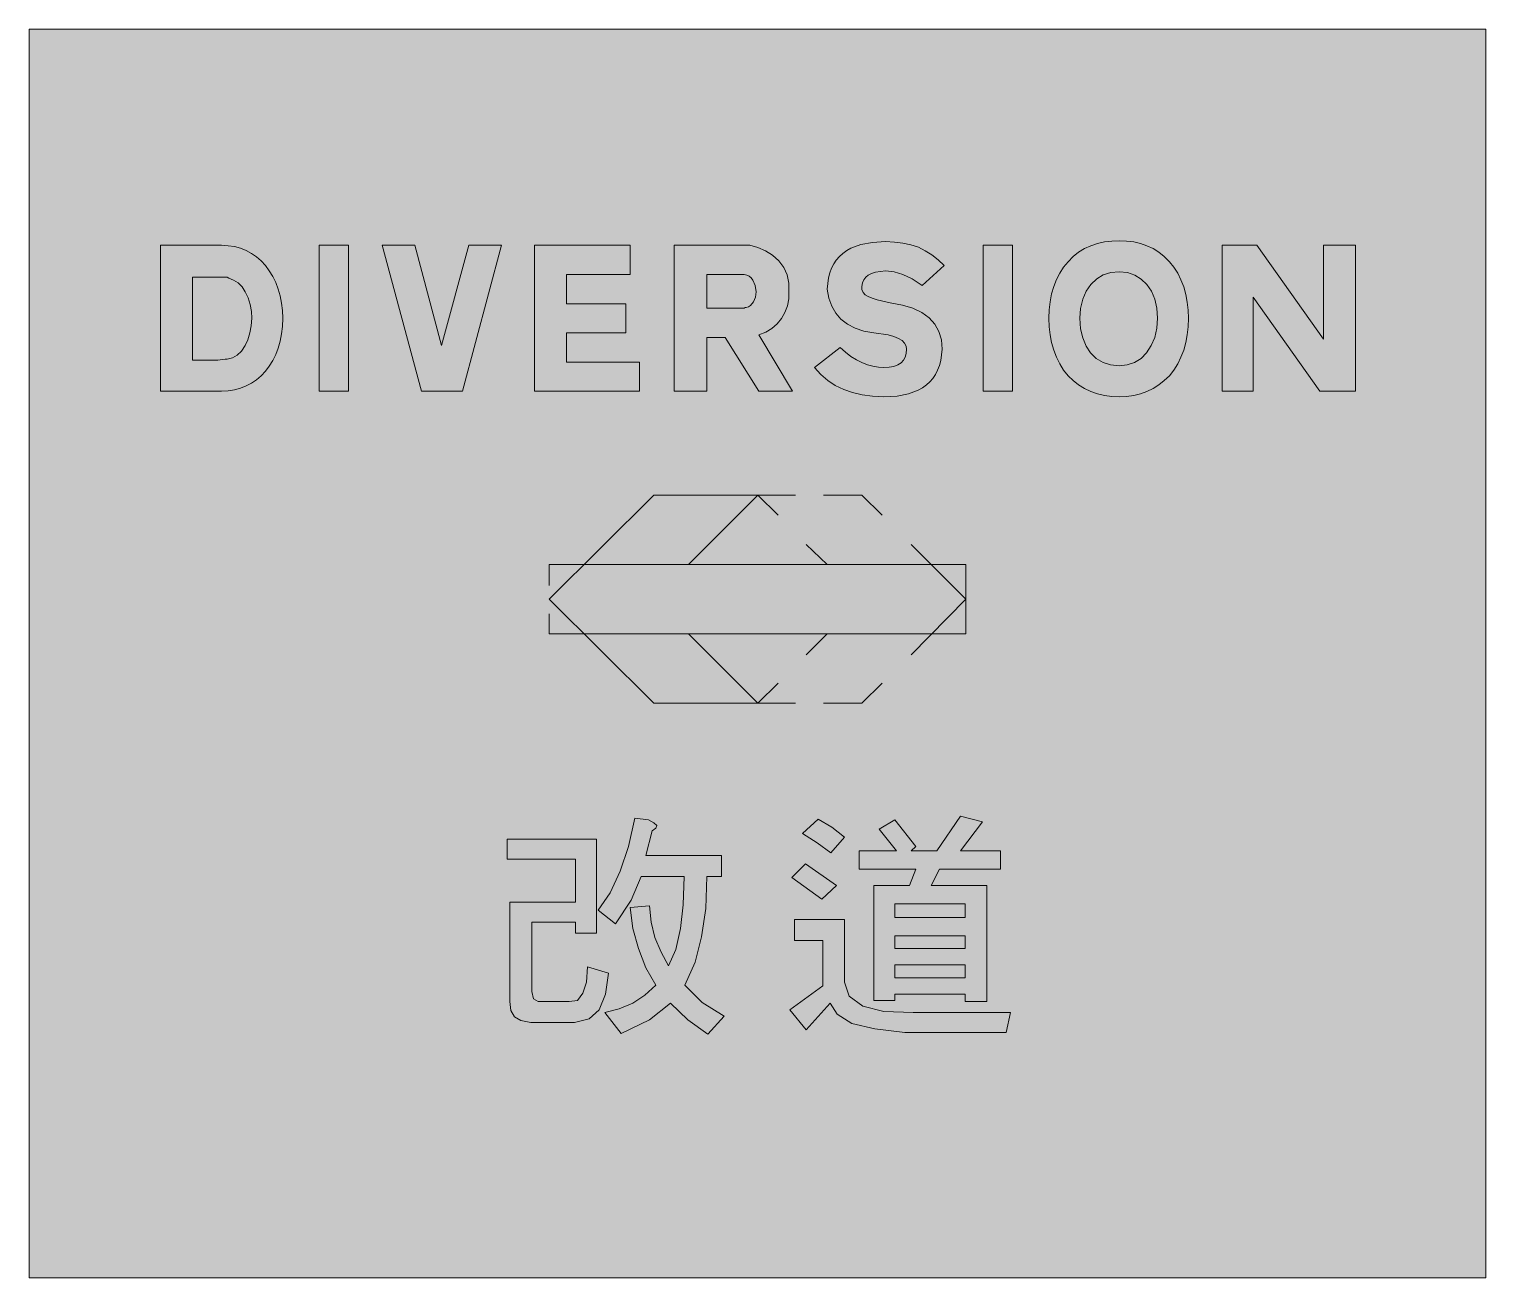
# Model space of a CAD drawing. Header units: metres. Extents: x 141 to 429, y 13 to 259.
import ezdxf

# ---------------------------------------------------------------- set-up
doc = ezdxf.new("R2010")
doc.units = ezdxf.units.M
for name, color, linetype, true_color in [('FILL_BLACK_000000', 7, 'Continuous', 0x000000), ('FILL_YELLOW_FFFF00', 7, 'Continuous', 0xffff00), ('STROKE_BLACK_000000', 7, 'Continuous', 0x000000)]:
    doc.layers.add(name, color=color, linetype=linetype, true_color=true_color)

msp = doc.modelspace()

# ---------------------------------------------------------------- hatches: boundary and pattern name
at = {"layer": 'FILL_BLACK_000000', "true_color": 0x000000}
h = msp.add_hatch(color=7, dxfattribs=at)
h.dxf.hatch_style = 1
h.paths.add_polyline_path([(167.04, 216.54), (179.1, 216.54), (180.42, 216.47), (181.66, 216.28), (182.85, 215.95), (183.96, 215.51), (185.01, 214.94), (185.98, 214.26), (186.9, 213.47), (187.74, 212.58), (188.51, 211.53), (189.19, 210.39), (189.77, 209.18), (190.26, 207.9), (190.65, 206.55), (190.93, 205.14), (191.1, 203.67), (191.16, 202.14), (191.1, 200.55), (190.93, 199.04), (190.65, 197.6), (190.26, 196.25), (189.77, 194.97), (189.19, 193.79), (188.51, 192.69), (187.74, 191.7), (186.9, 190.81), (185.98, 190.02), (185.01, 189.34), (183.96, 188.78), (182.85, 188.33), (181.66, 188), (180.42, 187.81), (179.1, 187.74), (167.04, 187.74), (167.04, 216.54)])
h.paths.add_polyline_path([(178.38, 193.86), (179.82, 194.04), (180.18, 194.04), (181.22, 194.31), (182.18, 194.85), (183.04, 195.66), (183.78, 196.74), (184.28, 197.91), (184.68, 199.24), (184.94, 200.66), (185.04, 202.14), (184.97, 203.51), (184.75, 204.89), (184.36, 206.19), (183.78, 207.36), (183.15, 208.34), (182.36, 209.12), (181.48, 209.69), (180.54, 210.06), (180.18, 210.24), (178.56, 210.24), (178.02, 210.24), (173.34, 210.24), (173.34, 193.86), (178.02, 193.86), (178.24, 193.86), (178.38, 193.86)], flags=16)
h = msp.add_hatch(color=7, dxfattribs=at)
h.dxf.hatch_style = 1
h.paths.add_polyline_path([(204.12, 216.54), (204.12, 187.74), (198.36, 187.74), (198.36, 216.54), (204.12, 216.54)])
h = msp.add_hatch(color=7, dxfattribs=at)
h.dxf.hatch_style = 1
h.paths.add_polyline_path([(222.48, 187.74), (218.52, 187.74), (210.78, 216.54), (217.26, 216.54), (222.48, 196.74), (227.88, 216.54), (234.36, 216.54), (226.62, 187.74), (222.48, 187.74)])
h = msp.add_hatch(color=7, dxfattribs=at)
h.dxf.hatch_style = 1
h.paths.add_polyline_path([(247.14, 193.5), (261.54, 193.5), (261.54, 187.74), (240.84, 187.74), (240.84, 216.54), (259.74, 216.54), (259.74, 210.78), (247.14, 210.78), (247.14, 205.02), (258.84, 205.02), (258.84, 199.26), (247.14, 199.26), (247.14, 193.5)])
h = msp.add_hatch(color=7, dxfattribs=at)
h.dxf.hatch_style = 1
h.paths.add_polyline_path([(285.12, 187.74), (278.46, 198.36), (274.86, 198.36), (274.86, 187.74), (268.38, 187.74), (268.38, 216.54), (283.32, 216.54), (284.9, 216.14), (286.4, 215.48), (287.8, 214.59), (289.08, 213.48), (290.02, 212.17), (290.68, 210.69), (291.03, 209.08), (291.06, 207.36), (291.01, 205.96), (290.74, 204.6), (290.26, 203.31), (289.57, 202.12), (288.71, 201.05), (287.67, 200.15), (286.47, 199.42), (285.12, 198.9), (291.78, 187.74), (285.12, 187.74)])
h.paths.add_polyline_path([(282.24, 204.14), (282.42, 204.3), (282.6, 204.3), (283.05, 204.42), (283.44, 204.65), (284.06, 205.36), (284.45, 206.3), (284.58, 207.36), (284.42, 208.63), (283.95, 209.68), (283.61, 210.09), (283.21, 210.42), (282.75, 210.66), (282.24, 210.78), (274.86, 210.78), (274.86, 204.12), (282.06, 204.12), (282.24, 204.14)], flags=16)
h = msp.add_hatch(color=7, dxfattribs=at)
h.dxf.hatch_style = 1
h.paths.add_polyline_path([(305.45, 207.8), (305.69, 207.25), (306.12, 206.79), (306.72, 206.46), (307.5, 206.09), (308.48, 205.76), (311.04, 205.2), (313.44, 204.76), (315.53, 204.12), (317.29, 203.28), (318.74, 202.23), (319.86, 200.98), (320.66, 199.53), (321.14, 197.88), (321.3, 196.02), (321, 193.81), (320.74, 192.82), (320.39, 191.9), (319.96, 191.06), (319.44, 190.29), (318.85, 189.6), (318.17, 188.98), (317.41, 188.43), (316.57, 187.96), (314.64, 187.24), (312.38, 186.8), (309.78, 186.66), (307.56, 186.76), (305.48, 187.04), (303.58, 187.5), (301.86, 188.1), (300.2, 188.88), (298.71, 189.86), (297.35, 191.04), (296.1, 192.42), (301.14, 196.38), (302.22, 195.43), (303.3, 194.62), (304.38, 193.94), (305.46, 193.39), (306.54, 192.96), (307.62, 192.66), (308.7, 192.48), (309.78, 192.42), (310.85, 192.48), (311.77, 192.65), (312.55, 192.94), (313.18, 193.34), (313.66, 193.85), (314.01, 194.47), (314.21, 195.19), (314.28, 196.02), (314.18, 196.66), (313.88, 197.24), (313.37, 197.74), (312.66, 198.18), (311.75, 198.55), (310.64, 198.86), (307.8, 199.26), (305.83, 199.63), (304.09, 200.21), (302.59, 200.98), (301.32, 201.96), (300.29, 203.14), (299.5, 204.53), (298.94, 206.11), (298.62, 207.9), (298.86, 210.11), (299.12, 211.1), (299.46, 212.02), (299.89, 212.86), (300.4, 213.63), (301, 214.32), (301.68, 214.94), (302.45, 215.49), (303.3, 215.96), (305.25, 216.68), (307.53, 217.12), (310.14, 217.26), (311.86, 217.19), (313.52, 216.99), (315.1, 216.65), (316.62, 216.18), (317.96, 215.47), (319.28, 214.65), (320.52, 213.7), (321.66, 212.58), (317.34, 208.62), (315.38, 209.91), (313.54, 210.8), (311.8, 211.33), (310.14, 211.5), (308.14, 211.22), (307.36, 210.97), (306.72, 210.65), (306.21, 210.23), (305.84, 209.73), (305.59, 209.13), (305.46, 208.44), (305.45, 207.8)])
h = msp.add_hatch(color=7, dxfattribs=at)
h.dxf.hatch_style = 1
h.paths.add_polyline_path([(335.16, 216.54), (335.16, 187.74), (329.4, 187.74), (329.4, 216.54), (335.16, 216.54)])
h = msp.add_hatch(color=7, dxfattribs=at)
h.dxf.hatch_style = 1
h.paths.add_polyline_path([(359.08, 217.2), (360.43, 216.89), (361.71, 216.45), (362.92, 215.88), (364.07, 215.16), (365.13, 214.3), (366.12, 213.3), (367.01, 212.22), (367.77, 211.02), (368.42, 209.72), (368.95, 208.33), (369.37, 206.86), (369.66, 205.33), (369.84, 203.75), (369.9, 202.14), (369.84, 200.48), (369.66, 198.87), (369.37, 197.33), (368.95, 195.86), (368.42, 194.47), (367.77, 193.15), (367.01, 191.93), (366.12, 190.8), (365.13, 189.85), (364.07, 189.01), (362.92, 188.3), (361.71, 187.72), (360.43, 187.26), (359.08, 186.93), (357.68, 186.73), (356.22, 186.66), (354.75, 186.73), (353.33, 186.93), (351.95, 187.26), (350.64, 187.72), (349.39, 188.3), (348.22, 189.01), (347.13, 189.85), (346.14, 190.8), (345.25, 191.93), (344.49, 193.15), (343.84, 194.47), (343.3, 195.86), (342.89, 197.33), (342.6, 198.87), (342.42, 200.48), (342.36, 202.14), (342.42, 203.8), (342.6, 205.4), (342.89, 206.94), (343.3, 208.4), (343.84, 209.77), (344.49, 211.05), (345.25, 212.23), (346.14, 213.3), (347.13, 214.3), (348.22, 215.16), (349.39, 215.88), (350.64, 216.45), (351.95, 216.89), (353.33, 217.2), (354.75, 217.38), (356.22, 217.44), (357.68, 217.38), (359.08, 217.2)])
h.paths.add_polyline_path([(363.23, 205.93), (362.57, 207.5), (361.69, 208.82), (360.59, 209.89), (359.3, 210.67), (357.84, 211.15), (356.22, 211.32), (354.56, 211.18), (353.09, 210.74), (351.79, 209.95), (350.64, 208.8), (349.69, 207.46), (349.02, 205.88), (348.61, 204.09), (348.48, 202.14), (348.62, 200.08), (349.03, 198.25), (349.69, 196.65), (350.59, 195.3), (351.71, 194.22), (353.04, 193.43), (354.54, 192.95), (356.22, 192.78), (357.8, 192.95), (359.26, 193.43), (360.55, 194.22), (361.62, 195.3), (362.56, 196.75), (363.24, 198.38), (363.64, 200.19), (363.78, 202.14), (363.64, 204.14), (363.23, 205.93)], flags=16)
h = msp.add_hatch(color=7, dxfattribs=at)
h.dxf.hatch_style = 1
h.paths.add_polyline_path([(396.54, 216.54), (402.84, 216.54), (402.84, 187.74), (395.82, 187.74), (382.68, 206.28), (382.68, 187.74), (376.56, 187.74), (376.56, 216.54), (383.4, 216.54), (396.54, 198), (396.54, 216.54)])
h = msp.add_hatch(color=7, dxfattribs=at)
h.dxf.hatch_style = 1
h.paths.add_polyline_path([(284.94, 167.22), (271.26, 153.54), (325.98, 153.54), (325.98, 139.86), (271.26, 139.86), (284.94, 126.18), (264.42, 126.18), (243.72, 146.7), (264.42, 167.22), (284.94, 167.22)])
h = msp.add_hatch(color=7, dxfattribs=at)
h.dxf.hatch_style = 1
h.paths.add_polyline_path([(255.78, 88.74), (257.76, 93.06), (259.38, 97.92), (260.64, 103.5), (263.34, 103.14), (264.42, 102.6), (264.96, 102.06), (264.78, 101.52), (264.06, 100.98), (262.8, 96.12), (277.74, 96.12), (277.74, 91.98), (274.86, 91.98), (274.68, 85.68), (273.78, 80.1), (272.52, 75.06), (270.54, 70.56), (273.96, 67.14), (278.28, 64.44), (275.04, 60.84), (271.08, 63.72), (267.66, 66.96), (263.52, 63.72), (257.94, 61.02), (254.7, 65.16), (257.58, 65.88), (260.28, 66.96), (262.62, 68.58), (264.78, 70.56), (262.8, 73.98), (261.36, 77.76), (260.28, 81.72), (259.74, 85.86), (263.52, 86.22), (263.88, 82.98), (264.6, 79.92), (265.86, 77.04), (267.3, 74.34), (268.74, 77.58), (269.64, 81.72), (270.18, 86.4), (270.36, 91.98), (261.9, 91.98), (259.92, 87.3), (256.86, 82.62), (253.44, 85.32), (255.78, 88.74)])
h = msp.add_hatch(color=7, dxfattribs=at)
h.dxf.hatch_style = 1
h.paths.add_polyline_path([(324.9, 103.86), (329.22, 102.78), (324.9, 97.02), (332.82, 97.02), (332.82, 93.42), (320.76, 93.42), (319.14, 90.18), (330.12, 90.18), (330.12, 67.32), (325.8, 67.32), (325.8, 68.76), (311.94, 68.76), (311.94, 67.5), (307.8, 67.5), (307.8, 90.18), (314.82, 90.18), (316.08, 93.42), (304.92, 93.42), (304.92, 97.02), (312.3, 97.02), (308.88, 101.34), (311.94, 103.14), (316.08, 97.92), (315.18, 97.02), (320.22, 97.02), (324.9, 103.86)])
h.paths.add_polyline_path([(311.94, 72), (325.8, 72), (325.8, 74.52), (311.94, 74.52), (311.94, 72)], flags=16)
h.paths.add_polyline_path([(311.94, 80.28), (311.94, 77.76), (325.8, 77.76), (325.8, 80.28), (311.94, 80.28)], flags=16)
h.paths.add_polyline_path([(325.8, 86.58), (311.94, 86.58), (311.94, 83.88), (325.8, 83.88), (325.8, 86.58)], flags=16)
h = msp.add_hatch(color=7, dxfattribs=at)
h.dxf.hatch_style = 1
h.paths.add_polyline_path([(299.52, 101.7), (302.04, 99.72), (299.34, 96.66), (296.64, 98.64), (293.76, 100.44), (296.82, 103.32), (299.52, 101.7)])
h = msp.add_hatch(color=7, dxfattribs=at)
h.dxf.hatch_style = 1
h.paths.add_polyline_path([(253.08, 99.36), (253.08, 80.82), (248.94, 80.82), (248.94, 82.98), (240.3, 82.98), (240.3, 69.3), (240.66, 67.86), (241.56, 67.32), (247.68, 67.32), (249.3, 67.5), (250.38, 68.94), (251.1, 71.1), (251.28, 74.16), (255.42, 72.9), (254.88, 68.76), (253.62, 65.7), (251.64, 63.9), (248.76, 63.18), (240.12, 63.18), (238.14, 63.54), (236.88, 64.26), (236.16, 65.52), (235.98, 67.32), (235.98, 86.94), (248.94, 86.94), (248.94, 95.4), (235.44, 95.4), (235.44, 99.36), (253.08, 99.36)])
h = msp.add_hatch(color=7, dxfattribs=at)
h.dxf.hatch_style = 1
h.paths.add_polyline_path([(300.42, 90.18), (297.54, 87.48), (291.6, 91.8), (294.3, 94.5), (300.42, 90.18)])
h = msp.add_hatch(color=7, dxfattribs=at)
h.dxf.hatch_style = 1
h.paths.add_polyline_path([(302.04, 83.52), (302.04, 71.1), (302.94, 68.4), (305.64, 66.42), (309.78, 65.34), (315.54, 65.16), (334.8, 65.16), (333.9, 61.2), (313.92, 61.2), (307.98, 61.92), (303.48, 63), (300.6, 64.8), (299.16, 66.96), (294.48, 61.74), (291.24, 65.7), (297.72, 70.38), (297.72, 79.38), (292.14, 79.38), (292.14, 83.52), (302.04, 83.52)])
at = {"layer": 'FILL_YELLOW_FFFF00', "true_color": 0xffff00}
h = msp.add_hatch(color=7, dxfattribs=at)
h.dxf.hatch_style = 1
h.paths.add_polyline_path([(428.58, 259.2), (428.58, 12.78), (141.12, 12.78), (141.12, 259.2), (428.58, 259.2)])

# ---------------------------------------------------------------- linework, layer by layer
at = {"layer": 'FILL_BLACK_000000', "lineweight": 0, "true_color": 0x000000}
for points in [[(167.04, 216.54), (179.1, 216.54), (180.42, 216.47), (181.66, 216.28), (182.85, 215.95), (183.96, 215.51), (185.01, 214.94), (185.98, 214.26), (186.9, 213.47), (187.74, 212.58), (188.51, 211.53), (189.19, 210.39), (189.77, 209.18), (190.26, 207.9), (190.65, 206.55), (190.93, 205.14), (191.1, 203.67), (191.16, 202.14), (191.1, 200.55), (190.93, 199.04), (190.65, 197.6), (190.26, 196.25), (189.77, 194.97), (189.19, 193.79), (188.51, 192.69), (187.74, 191.7), (186.9, 190.81), (185.98, 190.02), (185.01, 189.34), (183.96, 188.78), (182.85, 188.33), (181.66, 188), (180.42, 187.81), (179.1, 187.74), (167.04, 187.74)], [(204.12, 216.54), (204.12, 187.74), (198.36, 187.74), (198.36, 216.54)], [(222.48, 187.74), (218.52, 187.74), (210.78, 216.54), (217.26, 216.54), (222.48, 196.74), (227.88, 216.54), (234.36, 216.54), (226.62, 187.74)], [(247.14, 193.5), (261.54, 193.5), (261.54, 187.74), (240.84, 187.74), (240.84, 216.54), (259.74, 216.54), (259.74, 210.78), (247.14, 210.78), (247.14, 205.02), (258.84, 205.02), (258.84, 199.26), (247.14, 199.26)], [(285.12, 187.74), (278.46, 198.36), (274.86, 198.36), (274.86, 187.74), (268.38, 187.74), (268.38, 216.54), (283.32, 216.54), (284.9, 216.14), (286.4, 215.48), (287.8, 214.59), (289.08, 213.48), (290.02, 212.17), (290.68, 210.69), (291.03, 209.08), (291.06, 207.36), (291.01, 205.96), (290.74, 204.6), (290.26, 203.31), (289.57, 202.12), (288.71, 201.05), (287.67, 200.15), (286.47, 199.42), (285.12, 198.9), (291.78, 187.74)], [(305.45, 207.8), (305.69, 207.25), (306.12, 206.79), (306.72, 206.46), (307.5, 206.09), (308.48, 205.76), (311.04, 205.2), (313.44, 204.76), (315.53, 204.12), (317.29, 203.28), (318.74, 202.23), (319.86, 200.98), (320.66, 199.53), (321.14, 197.88), (321.3, 196.02), (321, 193.81), (320.74, 192.82), (320.39, 191.9), (319.96, 191.06), (319.44, 190.29), (318.85, 189.6), (318.17, 188.98), (317.41, 188.43), (316.57, 187.96), (314.64, 187.24), (312.38, 186.8), (309.78, 186.66), (307.56, 186.76), (305.48, 187.04), (303.58, 187.5), (301.86, 188.1), (300.2, 188.88), (298.71, 189.86), (297.35, 191.04), (296.1, 192.42), (301.14, 196.38), (302.22, 195.43), (303.3, 194.62), (304.38, 193.94), (305.46, 193.39), (306.54, 192.96), (307.62, 192.66), (308.7, 192.48), (309.78, 192.42), (310.85, 192.48), (311.77, 192.65), (312.55, 192.94), (313.18, 193.34), (313.66, 193.85), (314.01, 194.47), (314.21, 195.19), (314.28, 196.02), (314.18, 196.66), (313.88, 197.24), (313.37, 197.74), (312.66, 198.18), (311.75, 198.55), (310.64, 198.86), (307.8, 199.26), (305.83, 199.63), (304.09, 200.21), (302.59, 200.98), (301.32, 201.96), (300.29, 203.14), (299.5, 204.53), (298.94, 206.11), (298.62, 207.9), (298.86, 210.11), (299.12, 211.1), (299.46, 212.02), (299.89, 212.86), (300.4, 213.63), (301, 214.32), (301.68, 214.94), (302.45, 215.49), (303.3, 215.96), (305.25, 216.68), (307.53, 217.12), (310.14, 217.26), (311.86, 217.19), (313.52, 216.99), (315.1, 216.65), (316.62, 216.18), (317.96, 215.47), (319.28, 214.65), (320.52, 213.7), (321.66, 212.58), (317.34, 208.62), (315.38, 209.91), (313.54, 210.8), (311.8, 211.33), (310.14, 211.5), (308.14, 211.22), (307.36, 210.97), (306.72, 210.65), (306.21, 210.23), (305.84, 209.73), (305.59, 209.13), (305.46, 208.44)], [(335.16, 216.54), (335.16, 187.74), (329.4, 187.74), (329.4, 216.54)], [(359.08, 217.2), (360.43, 216.89), (361.71, 216.45), (362.92, 215.88), (364.07, 215.16), (365.13, 214.3), (366.12, 213.3), (367.01, 212.22), (367.77, 211.02), (368.42, 209.72), (368.95, 208.33), (369.37, 206.86), (369.66, 205.33), (369.84, 203.75), (369.9, 202.14), (369.84, 200.48), (369.66, 198.87), (369.37, 197.33), (368.95, 195.86), (368.42, 194.47), (367.77, 193.15), (367.01, 191.93), (366.12, 190.8), (365.13, 189.85), (364.07, 189.01), (362.92, 188.3), (361.71, 187.72), (360.43, 187.26), (359.08, 186.93), (357.68, 186.73), (356.22, 186.66), (354.75, 186.73), (353.33, 186.93), (351.95, 187.26), (350.64, 187.72), (349.39, 188.3), (348.22, 189.01), (347.13, 189.85), (346.14, 190.8), (345.25, 191.93), (344.49, 193.15), (343.84, 194.47), (343.3, 195.86), (342.89, 197.33), (342.6, 198.87), (342.42, 200.48), (342.36, 202.14), (342.42, 203.8), (342.6, 205.4), (342.89, 206.94), (343.3, 208.4), (343.84, 209.77), (344.49, 211.05), (345.25, 212.23), (346.14, 213.3), (347.13, 214.3), (348.22, 215.16), (349.39, 215.88), (350.64, 216.45), (351.95, 216.89), (353.33, 217.2), (354.75, 217.38), (356.22, 217.44), (357.68, 217.38)], [(396.54, 216.54), (402.84, 216.54), (402.84, 187.74), (395.82, 187.74), (382.68, 206.28), (382.68, 187.74), (376.56, 187.74), (376.56, 216.54), (383.4, 216.54), (396.54, 198)], [(178.38, 193.86), (179.82, 194.04), (180.18, 194.04), (181.22, 194.31), (182.18, 194.85), (183.04, 195.66), (183.78, 196.74), (184.28, 197.91), (184.68, 199.24), (184.94, 200.66), (185.04, 202.14), (184.97, 203.51), (184.75, 204.89), (184.36, 206.19), (183.78, 207.36), (183.15, 208.34), (182.36, 209.12), (181.48, 209.69), (180.54, 210.06), (180.18, 210.24), (178.56, 210.24), (178.02, 210.24), (173.34, 210.24), (173.34, 193.86), (178.02, 193.86), (178.24, 193.86)], [(282.24, 204.14), (282.42, 204.3), (282.6, 204.3), (283.05, 204.42), (283.44, 204.65), (284.06, 205.36), (284.45, 206.3), (284.58, 207.36), (284.42, 208.63), (283.95, 209.68), (283.61, 210.09), (283.21, 210.42), (282.75, 210.66), (282.24, 210.78), (274.86, 210.78), (274.86, 204.12), (282.06, 204.12)], [(363.23, 205.93), (362.57, 207.5), (361.69, 208.82), (360.59, 209.89), (359.3, 210.67), (357.84, 211.15), (356.22, 211.32), (354.56, 211.18), (353.09, 210.74), (351.79, 209.95), (350.64, 208.8), (349.69, 207.46), (349.02, 205.88), (348.61, 204.09), (348.48, 202.14), (348.62, 200.08), (349.03, 198.25), (349.69, 196.65), (350.59, 195.3), (351.71, 194.22), (353.04, 193.43), (354.54, 192.95), (356.22, 192.78), (357.8, 192.95), (359.26, 193.43), (360.55, 194.22), (361.62, 195.3), (362.56, 196.75), (363.24, 198.38), (363.64, 200.19), (363.78, 202.14), (363.64, 204.14)], [(284.94, 167.22), (271.26, 153.54), (325.98, 153.54), (325.98, 139.86), (271.26, 139.86), (284.94, 126.18), (264.42, 126.18), (243.72, 146.7), (264.42, 167.22)], [(255.78, 88.74), (257.76, 93.06), (259.38, 97.92), (260.64, 103.5), (263.34, 103.14), (264.42, 102.6), (264.96, 102.06), (264.78, 101.52), (264.06, 100.98), (262.8, 96.12), (277.74, 96.12), (277.74, 91.98), (274.86, 91.98), (274.68, 85.68), (273.78, 80.1), (272.52, 75.06), (270.54, 70.56), (273.96, 67.14), (278.28, 64.44), (275.04, 60.84), (271.08, 63.72), (267.66, 66.96), (263.52, 63.72), (257.94, 61.02), (254.7, 65.16), (257.58, 65.88), (260.28, 66.96), (262.62, 68.58), (264.78, 70.56), (262.8, 73.98), (261.36, 77.76), (260.28, 81.72), (259.74, 85.86), (263.52, 86.22), (263.88, 82.98), (264.6, 79.92), (265.86, 77.04), (267.3, 74.34), (268.74, 77.58), (269.64, 81.72), (270.18, 86.4), (270.36, 91.98), (261.9, 91.98), (259.92, 87.3), (256.86, 82.62), (253.44, 85.32)], [(324.9, 103.86), (329.22, 102.78), (324.9, 97.02), (332.82, 97.02), (332.82, 93.42), (320.76, 93.42), (319.14, 90.18), (330.12, 90.18), (330.12, 67.32), (325.8, 67.32), (325.8, 68.76), (311.94, 68.76), (311.94, 67.5), (307.8, 67.5), (307.8, 90.18), (314.82, 90.18), (316.08, 93.42), (304.92, 93.42), (304.92, 97.02), (312.3, 97.02), (308.88, 101.34), (311.94, 103.14), (316.08, 97.92), (315.18, 97.02), (320.22, 97.02)], [(299.52, 101.7), (302.04, 99.72), (299.34, 96.66), (296.64, 98.64), (293.76, 100.44), (296.82, 103.32)], [(253.08, 99.36), (253.08, 80.82), (248.94, 80.82), (248.94, 82.98), (240.3, 82.98), (240.3, 69.3), (240.66, 67.86), (241.56, 67.32), (247.68, 67.32), (249.3, 67.5), (250.38, 68.94), (251.1, 71.1), (251.28, 74.16), (255.42, 72.9), (254.88, 68.76), (253.62, 65.7), (251.64, 63.9), (248.76, 63.18), (240.12, 63.18), (238.14, 63.54), (236.88, 64.26), (236.16, 65.52), (235.98, 67.32), (235.98, 86.94), (248.94, 86.94), (248.94, 95.4), (235.44, 95.4), (235.44, 99.36)], [(300.42, 90.18), (297.54, 87.48), (291.6, 91.8), (294.3, 94.5)], [(325.8, 86.58), (311.94, 86.58), (311.94, 83.88), (325.8, 83.88)], [(302.04, 83.52), (302.04, 71.1), (302.94, 68.4), (305.64, 66.42), (309.78, 65.34), (315.54, 65.16), (334.8, 65.16), (333.9, 61.2), (313.92, 61.2), (307.98, 61.92), (303.48, 63), (300.6, 64.8), (299.16, 66.96), (294.48, 61.74), (291.24, 65.7), (297.72, 70.38), (297.72, 79.38), (292.14, 79.38), (292.14, 83.52)], [(311.94, 80.28), (311.94, 77.76), (325.8, 77.76), (325.8, 80.28)], [(311.94, 72), (325.8, 72), (325.8, 74.52), (311.94, 74.52)]]:
    msp.add_lwpolyline(points, close=True, dxfattribs=at)
at = {"layer": 'FILL_YELLOW_FFFF00', "lineweight": 0, "true_color": 0xffff00}
msp.add_lwpolyline([(428.58, 259.2), (428.58, 12.78), (141.12, 12.78), (141.12, 259.2)], close=True, dxfattribs=at)
at = {"layer": 'STROKE_BLACK_000000', "lineweight": 0, "true_color": 0x000000}
for points in [[(284.94, 167.22), (288.9, 163.26)], [(292.32, 167.22), (284.94, 167.22)], [(305.46, 167.22), (297.9, 167.22)], [(309.42, 163.26), (305.46, 167.22)], [(294.48, 157.5), (298.62, 153.54)], [(325.98, 146.7), (315.18, 157.5)], [(243.72, 153.54), (243.72, 149.4)], [(298.62, 153.54), (243.72, 153.54)], [(315.18, 135.72), (325.98, 146.7)], [(243.72, 139.86), (243.72, 143.82)], [(298.62, 139.86), (243.72, 139.86)], [(294.48, 135.72), (298.62, 139.86)], [(284.94, 126.18), (288.9, 130.14)], [(309.42, 130.14), (305.46, 126.18)], [(292.32, 126.18), (284.94, 126.18)], [(305.46, 126.18), (297.9, 126.18)]]:
    msp.add_lwpolyline(points, dxfattribs=at)

doc.saveas('drawing.dxf')
